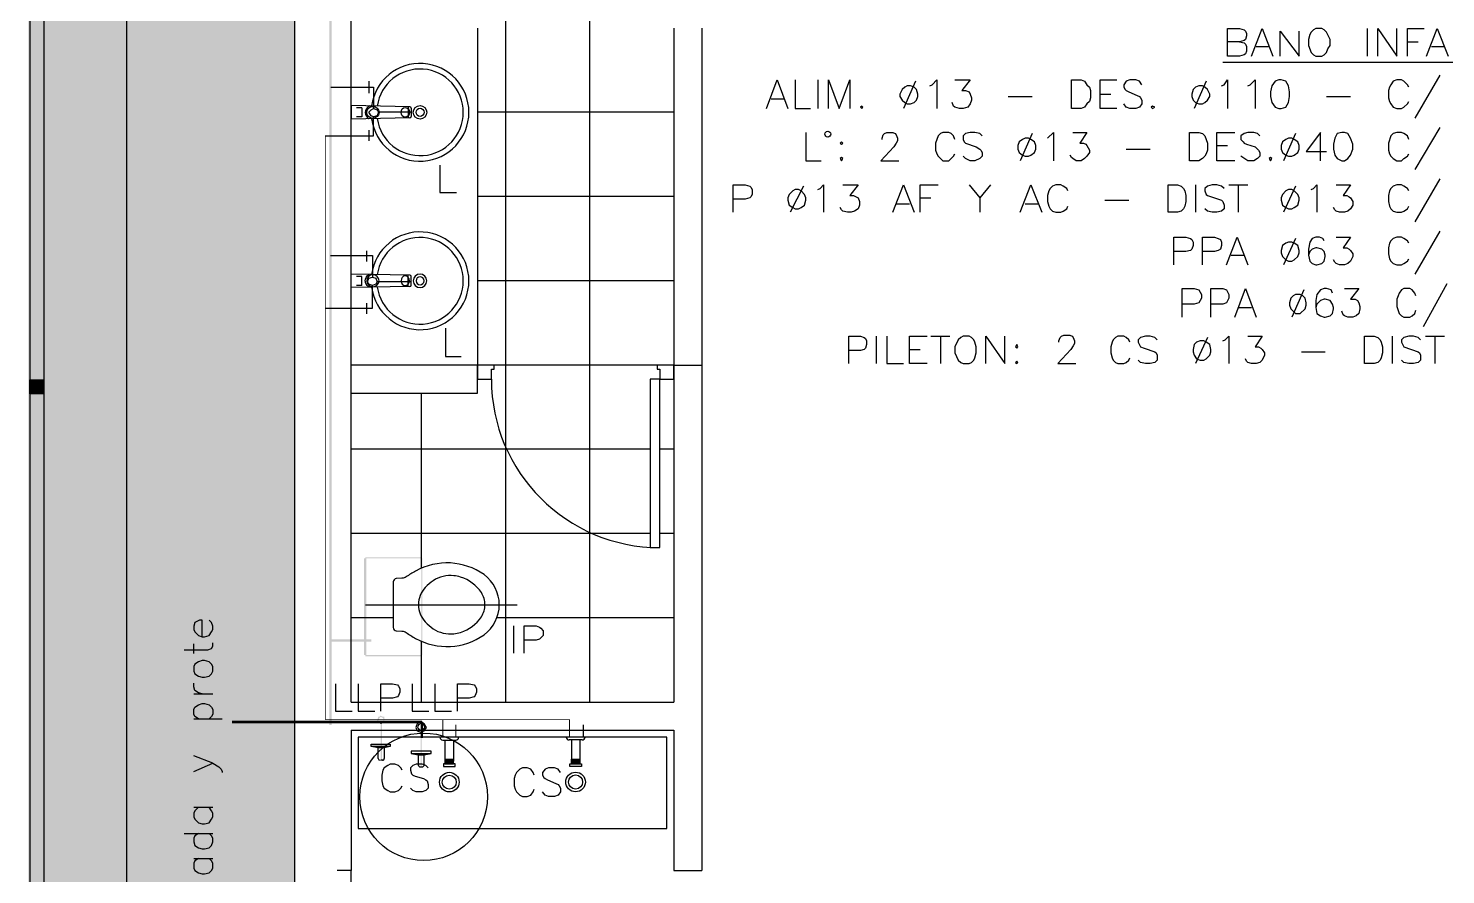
# Model space of a CAD drawing. Header units: metres. Extents: x -22 to 82, y -7 to 32.
# Drawn here: x -19.19 to -14.15, y 16.19 to 19.2 of the extents above; entities that cross this region are included whole.
import ezdxf

# ---------------------------------------------------------------- set-up
doc = ezdxf.new("R2010")
doc.units = ezdxf.units.M
doc.header["$LTSCALE"] = 2
doc.header["$MEASUREMENT"] = 0
for name, color, linetype in [('PDF2_-FADE-AC-MONT', 240, 'CONTINUOUS'), ('PDF2_-FADE-IS-AC', 240, 'CONTINUOUS'), ('PDF2_-FADE-IS-AF', 160, 'CONTINUOUS'), ('PDF2_-FADE-IS-AFMONT', 160, 'CONTINUOUS'), ('PDF2_-FADE-IS-TXT', 7, 'CONTINUOUS'), ('PDF2_A_CAL', 240, 'CONTINUOUS'), ('ZHATCH_VEREDA', 254, 'CONTINUOUS'), ('ZSILUETAEDIFICIO', 253, 'CONTINUOUS')]:
    doc.layers.add(name, color=color, linetype=linetype)

msp = doc.modelspace()

# ---------------------------------------------------------------- hatches: boundary and pattern name
at = {"layer": 'PDF2_-FADE-IS-AC'}
h = msp.add_hatch(color=256, dxfattribs=at)
h.paths.add_polyline_path([(-17.9433, 16.7264), (-17.9391, 16.7222), (-17.9306, 16.7264), (-17.9263, 16.7264), (-17.9263, 16.7349), (-17.9306, 16.7349), (-17.9306, 16.7307), (-17.9391, 16.7264), (-17.9476, 16.7349), (-17.9433, 16.7434), (-17.9391, 16.7476), (-17.9306, 16.7434), (-17.9263, 16.7349), (-17.9263, 16.7476), (-17.9306, 16.7476), (-17.9391, 16.7519), (-17.9433, 16.7476), (-17.9476, 16.7476), (-17.9518, 16.7349), (-17.9476, 16.7264)])
h.paths.add_polyline_path([(-17.9391, 16.5948), (-17.9348, 16.5948), (-17.9348, 16.7222), (-17.9391, 16.7222)])
at = {"layer": 'PDF2_-FADE-IS-AF'}
h = msp.add_hatch(color=256, dxfattribs=at)
h.paths.add_polyline_path([(-17.994, 17.3116), (-17.9982, 17.3116), (-17.9982, 16.9678), (-17.994, 16.9678), (-17.994, 16.9635), (-17.7945, 16.9635), (-17.7945, 16.9678), (-17.9897, 16.9678), (-17.9897, 17.3116), (-17.7945, 17.3116), (-17.7945, 17.3158), (-17.994, 17.3158)])
h.paths.add_polyline_path([(-17.7945, 17.3116), (-17.7945, 16.9678), (-17.7902, 16.9678), (-17.7902, 17.3116)])
for points in [[(-17.9721, 17.0151), (-17.9721, 17.0236), (-18.1184, 17.0236), (-18.1184, 17.0151)], [(-17.6736, 16.6752), (-17.6694, 16.6752), (-17.6694, 16.7197), (-17.6736, 16.7197)], [(-17.2195, 16.6752), (-17.2152, 16.6752), (-17.2152, 16.7197), (-17.2195, 16.7197)], [(-17.7969, 16.57), (-17.7926, 16.57), (-17.7926, 16.6931), (-17.7969, 16.6931)]]:
    msp.add_hatch(color=256, dxfattribs=at).paths.add_polyline_path(points)
at = {"layer": 'PDF2_-FADE-IS-AFMONT'}
for points in [[(-18.5106, 3.0747), (-18.5022, 3.0747), (-18.4555, 20.5), (-18.464, 20.5)], [(-18.1135, 16.7189), (-18.1135, 19.9258), (-18.122, 19.9258), (-18.122, 16.7189)]]:
    msp.add_hatch(color=256, dxfattribs=at).paths.add_polyline_path(points)
h = msp.add_hatch(color=256, dxfattribs=at)
h.paths.add_polyline_path([(-17.7841, 16.7228), (-17.7884, 16.7228), (-17.7969, 16.7271), (-17.8011, 16.7228), (-17.8054, 16.7228), (-17.8096, 16.7101), (-17.8054, 16.7016), (-17.8011, 16.7016), (-17.7969, 16.6974), (-17.7884, 16.7016), (-17.7841, 16.7016), (-17.7799, 16.7101)])
h.paths.add_polyline_path([(-17.7841, 16.7101), (-17.7884, 16.7059), (-17.7969, 16.7016), (-17.8054, 16.7101), (-17.8011, 16.7186), (-17.7969, 16.7228), (-17.7884, 16.7186)], flags=0)
at = {"layer": 'ZHATCH_VEREDA'}
h = msp.add_hatch(color=256, dxfattribs=at)
h.dxf.hatch_style = 1
h.paths.add_polyline_path([(-19.1943, 20.5), (-18.2446, 20.5), (-18.2446, -1.5), (-19.1943, -1.5)])
at = {"layer": 'ZSILUETAEDIFICIO'}
h = msp.add_hatch(color=256, dxfattribs=at)
h.dxf.hatch_style = 1
h.paths.add_polyline_path([(-19.1388, 17.9472), (-19.1888, 17.9472), (-19.1888, 17.8972), (-19.1388, 17.8972)])

# ---------------------------------------------------------------- linework, layer by layer
at = {"layer": 'PDF2_-FADE-AC-MONT', "elevation": 0}
msp.add_lwpolyline([(-17.9051, 16.65), (-17.9051, 16.6415), (-17.973, 16.6415), (-17.973, 16.65)], close=True, dxfattribs=at)
for points in [[(-17.9051, 16.6415), (-17.9263, 16.6373), (-17.9476, 16.6373), (-17.973, 16.6415)], [(-17.9476, 16.5991), (-17.9476, 16.6373)], [(-17.9263, 16.6373), (-17.9263, 16.5991)], [(-17.9306, 16.5927), (-17.9391, 16.5927)]]:
    msp.add_lwpolyline(points, dxfattribs=at)
at = {"layer": 'PDF2_-FADE-AC-MONT'}
for centre, start, end in [((-17.9412, 16.599, 0), 179.8574, 269.8519), ((-17.9327, 16.599, 0), 269.8514, 359.8522)]:
    msp.add_arc(centre, 0.00637, start, end, dxfattribs=at)
at = {"layer": 'PDF2_-FADE-IS-AC', "const_width": 0.003, "elevation": 0}
for points in [[(-18.1365, 16.7376), (-18.1365, 17.5366), (-18.1365, 18.8158)], [(-18.1365, 16.7376), (-17.2663, 16.7376), (-17.2663, 16.6752)], [(-17.7179, 16.6752), (-17.7179, 16.7376)]]:
    msp.add_lwpolyline(points, dxfattribs=at)
at = {"layer": 'PDF2_-FADE-IS-AC', "elevation": 0}
msp.add_lwpolyline([(-17.9391, 16.7264), (-17.9391, 16.7222)], dxfattribs=at)
at = {"layer": 'PDF2_-FADE-IS-AF', "elevation": 0}
for points in [[(-18.1171, 18.9898), (-17.9644, 18.9898), (-17.9644, 18.9134)], [(-17.9814, 19.0111), (-17.9814, 18.9686)], [(-17.8286, 18.9007), (-17.9474, 18.9007)], [(-18.1174, 18.39), (-17.9688, 18.39), (-17.9688, 18.3136)], [(-17.99, 18.407), (-17.99, 18.3688)], [(-17.8329, 18.2966), (-17.9518, 18.2966)]]:
    msp.add_lwpolyline(points, dxfattribs=at)
for points in [[(-17.9814, 18.9007), (-17.9729, 18.9092), (-17.9644, 18.9134), (-17.9517, 18.9092), (-17.9474, 18.9007), (-17.9517, 18.888), (-17.9644, 18.8837), (-17.9729, 18.888)], [(-17.9857, 18.2966), (-17.9815, 18.3094), (-17.9688, 18.3136), (-17.956, 18.3094), (-17.9518, 18.2966), (-17.956, 18.2881), (-17.9688, 18.2839), (-17.9815, 18.2881)]]:
    msp.add_lwpolyline(points, close=True, dxfattribs=at)
at = {"layer": 'PDF2_-FADE-IS-AFMONT', "const_width": 0.01, "elevation": 0.1}
msp.add_lwpolyline([(-17.7915, 16.7289), (-18.4682, 16.7289)], dxfattribs=at)
at = {"layer": 'PDF2_-FADE-IS-AFMONT', "elevation": 0}
for points in [[(-17.7969, 16.7313), (-17.8096, 16.7228), (-17.8139, 16.7101), (-17.8096, 16.6974), (-17.7969, 16.6931), (-17.7841, 16.6974), (-17.7756, 16.7101), (-17.7841, 16.7228)], [(-17.8308, 16.6252), (-17.8308, 16.6167), (-17.7587, 16.6167), (-17.7587, 16.6252)]]:
    msp.add_lwpolyline(points, close=True, dxfattribs=at)
for points in [[(-17.7969, 16.7271), (-17.7969, 16.7228)], [(-17.7969, 16.7016), (-17.7969, 16.6974)], [(-17.8308, 16.6167), (-17.8054, 16.6125), (-17.7841, 16.6125), (-17.7587, 16.6167)], [(-17.8054, 16.6125), (-17.8054, 16.5743)], [(-17.7841, 16.5743), (-17.7841, 16.6125)], [(-17.8011, 16.57), (-17.7884, 16.57)]]:
    msp.add_lwpolyline(points, dxfattribs=at)
msp.add_lwpolyline([(-17.7926, 16.6717, 0.00849, 0.00849, 0), (-17.7926, 16.7301, 0, 0, 0)], format="xyseb", dxfattribs=at)
at = {"layer": 'PDF2_-FADE-IS-AFMONT'}
for centre, start, end in [((-17.799, 16.5764, 0), 180.1478, 270.1486), ((-17.7905, 16.5764, 0), 270.1478, 0.1486)]:
    msp.add_arc(centre, 0.00637, start, end, dxfattribs=at)
at = {"layer": 'PDF2_-FADE-IS-TXT'}
for points in [[(-14.8795, 19.1512), (-14.8625, 19.147), (-14.8583, 19.1428), (-14.8541, 19.1343), (-14.8541, 19.1173), (-14.8583, 19.1088), (-14.8625, 19.1046), (-14.8795, 19.1003), (-14.922, 19.1003), (-14.922, 19.1979), (-14.8795, 19.1979), (-14.8625, 19.1937), (-14.8583, 19.1895), (-14.8541, 19.181), (-14.8541, 19.1725), (-14.8583, 19.1597), (-14.8625, 19.1555), (-14.8795, 19.1512), (-14.922, 19.1512)], [(-14.8371, 19.1003), (-14.7989, 19.1979), (-14.7607, 19.1003)], [(-14.7352, 19.1003), (-14.7352, 19.1895), (-14.6673, 19.1003), (-14.6673, 19.1895)], [(-14.4253, 19.1979), (-14.4253, 19.1003)], [(-14.3871, 19.1003), (-14.3871, 19.1979), (-14.3192, 19.1003), (-14.3192, 19.1979)], [(-14.281, 19.1003), (-14.281, 19.1979), (-14.2216, 19.1979)], [(-14.2131, 19.1003), (-14.1749, 19.1979), (-14.1367, 19.1003)], [(-14.281, 19.1512), (-14.2428, 19.1512)], [(-14.8201, 19.1343), (-14.7734, 19.1343)], [(-14.1961, 19.1343), (-14.1494, 19.1343)], [(-14.939, 19.0791), (-13.7631, 19.0791)], [(-16.5648, 18.9135), (-16.5266, 19.0154), (-16.4884, 18.9135)], [(-16.4629, 19.0154), (-16.4629, 18.9135), (-16.4077, 18.9135)], [(-16.3823, 19.0154), (-16.3823, 18.9135)], [(-16.3441, 18.9135), (-16.3441, 19.0154), (-16.3058, 18.9135), (-16.2676, 19.0154), (-16.2676, 18.9135)], [(-16.0342, 19.0112), (-16.0766, 18.9135)], [(-15.9832, 18.9942), (-15.9747, 18.9984), (-15.9578, 19.0154), (-15.9578, 18.9135)], [(-15.8941, 19.0154), (-15.8389, 19.0154), (-15.8686, 18.9772), (-15.8559, 18.9772), (-15.8431, 18.973), (-15.8389, 18.9645), (-15.8347, 18.9517), (-15.8347, 18.9432), (-15.8389, 18.9305), (-15.8474, 18.9178), (-15.8644, 18.9135), (-15.8771, 18.9135), (-15.8941, 18.9178), (-15.8983, 18.922), (-15.9026, 18.9348)], [(-15.3168, 18.9135), (-15.3762, 18.9135), (-15.3762, 19.0154), (-15.3168, 19.0154)], [(-15.2276, 18.9984), (-15.2361, 19.0112), (-15.2488, 19.0154), (-15.2701, 19.0154), (-15.2828, 19.0112), (-15.2913, 18.9984), (-15.2913, 18.9899), (-15.287, 18.9814), (-15.2828, 18.9772), (-15.2743, 18.973), (-15.2446, 18.9602), (-15.2361, 18.956), (-15.2319, 18.9517), (-15.2276, 18.9432), (-15.2276, 18.9305), (-15.2361, 18.9178), (-15.2488, 18.9135), (-15.2701, 18.9135), (-15.2828, 18.9178), (-15.2913, 18.9305)], [(-14.9984, 19.0112), (-15.0408, 18.9135)], [(-14.9432, 18.9942), (-14.9347, 18.9984), (-14.922, 19.0154), (-14.922, 18.9135)], [(-14.8498, 18.9942), (-14.8413, 18.9984), (-14.8243, 19.0154), (-14.8243, 18.9135)], [(-14.2767, 18.9899), (-14.281, 18.9984), (-14.2937, 19.0112), (-14.3022, 19.0154), (-14.3192, 19.0154), (-14.3319, 19.0112), (-14.3404, 18.9984), (-14.3447, 18.9899), (-14.3489, 18.9772), (-14.3489, 18.9517), (-14.3447, 18.939), (-14.3404, 18.9305), (-14.3319, 18.9178), (-14.3192, 18.9135), (-14.3022, 18.9135), (-14.2937, 18.9178), (-14.281, 18.9305), (-14.2767, 18.939)], [(-14.1664, 19.0324), (-14.2555, 18.8796)], [(-16.5478, 18.9475), (-16.5011, 18.9475)], [(-15.7031, 18.956), (-15.6182, 18.956)], [(-15.3762, 18.9645), (-15.338, 18.9645)], [(-14.5696, 18.956), (-14.4847, 18.956)], [(-14.1664, 18.8456), (-14.2555, 18.697)], [(-16.4247, 18.8286), (-16.4247, 18.7267), (-16.3695, 18.7267)], [(-16.153, 18.8032), (-16.153, 18.8074), (-16.1488, 18.8201), (-16.1445, 18.8244), (-16.136, 18.8286), (-16.1148, 18.8286), (-16.1063, 18.8244), (-16.1021, 18.8201), (-16.0978, 18.8074), (-16.0978, 18.7989), (-16.1021, 18.7904), (-16.1106, 18.7777), (-16.1573, 18.7267), (-16.0936, 18.7267)], [(-15.8941, 18.8032), (-15.8983, 18.8159), (-15.9068, 18.8244), (-15.9153, 18.8286), (-15.9365, 18.8286), (-15.945, 18.8244), (-15.9535, 18.8159), (-15.962, 18.7904), (-15.962, 18.765), (-15.9578, 18.7522), (-15.9535, 18.7437), (-15.9365, 18.7267), (-15.9153, 18.7267), (-15.8983, 18.7437), (-15.8941, 18.7522)], [(-15.7964, 18.8159), (-15.8049, 18.8244), (-15.8219, 18.8286), (-15.8389, 18.8286), (-15.8559, 18.8244), (-15.8644, 18.8159), (-15.8644, 18.8032), (-15.8601, 18.7947), (-15.8559, 18.7904), (-15.8177, 18.7777), (-15.8049, 18.7692), (-15.8007, 18.765), (-15.7964, 18.7565), (-15.7964, 18.7437), (-15.8049, 18.7352), (-15.8219, 18.7267), (-15.8389, 18.7267), (-15.8559, 18.7352), (-15.8644, 18.7437)], [(-15.6182, 18.8244), (-15.6606, 18.7267)], [(-15.563, 18.8074), (-15.5417, 18.8286), (-15.5417, 18.7267)], [(-15.4738, 18.8286), (-15.4229, 18.8286), (-15.4484, 18.7904), (-15.4356, 18.7904), (-15.4271, 18.7862), (-15.4229, 18.7819), (-15.4144, 18.765), (-15.4144, 18.7565), (-15.4229, 18.7437), (-15.4314, 18.7352), (-15.4441, 18.7267), (-15.4611, 18.7267), (-15.4738, 18.7352), (-15.4781, 18.7395), (-15.4823, 18.748)], [(-14.8965, 18.7267), (-14.9602, 18.7267), (-14.9602, 18.8286), (-14.8965, 18.8286)], [(-14.8074, 18.8159), (-14.8159, 18.8244), (-14.8286, 18.8286), (-14.8498, 18.8286), (-14.8625, 18.8244), (-14.8753, 18.8159), (-14.8753, 18.8032), (-14.8668, 18.7947), (-14.8625, 18.7904), (-14.8541, 18.7862), (-14.8243, 18.7777), (-14.8159, 18.7692), (-14.8116, 18.765), (-14.8074, 18.7565), (-14.8074, 18.7437), (-14.8159, 18.7352), (-14.8286, 18.7267), (-14.8498, 18.7267), (-14.8753, 18.7437)], [(-14.68, 18.8244), (-14.7225, 18.7267)], [(-14.5909, 18.7267), (-14.5909, 18.8286), (-14.6418, 18.7607), (-14.5696, 18.7607)], [(-14.2767, 18.8032), (-14.281, 18.8159), (-14.2937, 18.8244), (-14.3022, 18.8286), (-14.3192, 18.8286), (-14.3319, 18.8244), (-14.3404, 18.8159), (-14.3489, 18.7904), (-14.3489, 18.765), (-14.3447, 18.7522), (-14.3404, 18.7437), (-14.3319, 18.7352), (-14.3192, 18.7267), (-14.3022, 18.7267), (-14.2937, 18.7352), (-14.281, 18.7437), (-14.2767, 18.7522)], [(-15.2828, 18.7692), (-15.1979, 18.7692)], [(-14.9602, 18.7819), (-14.922, 18.7819)], [(-17.7284, 18.712), (-17.7284, 18.6144), (-17.669, 18.6144)], [(-16.6837, 18.5442), (-16.6837, 18.6418), (-16.6412, 18.6418), (-16.6242, 18.6376), (-16.62, 18.6334), (-16.6157, 18.6249), (-16.6157, 18.6079), (-16.62, 18.5994), (-16.6242, 18.5952), (-16.6412, 18.5909), (-16.6837, 18.5909)], [(-16.4332, 18.6376), (-16.4799, 18.5442)], [(-16.3823, 18.6249), (-16.3738, 18.6291), (-16.361, 18.6418), (-16.361, 18.5442)], [(-16.2931, 18.6418), (-16.2379, 18.6418), (-16.2676, 18.6036), (-16.2549, 18.6036), (-16.2379, 18.5952), (-16.2337, 18.5824), (-16.2337, 18.5697), (-16.2379, 18.5569), (-16.2507, 18.5485), (-16.2634, 18.5442), (-16.2761, 18.5442), (-16.2931, 18.5485), (-16.2974, 18.5527), (-16.3016, 18.5612)], [(-16.1148, 18.5442), (-16.0766, 18.6418), (-16.0384, 18.5442)], [(-16.0172, 18.5442), (-16.0172, 18.6418), (-15.9535, 18.6418)], [(-15.8431, 18.6418), (-15.8049, 18.5952), (-15.8049, 18.5442)], [(-15.7667, 18.6418), (-15.8049, 18.5952)], [(-15.6606, 18.5442), (-15.6224, 18.6418), (-15.5842, 18.5442)], [(-15.4908, 18.6206), (-15.4951, 18.6291), (-15.5078, 18.6376), (-15.5163, 18.6418), (-15.5333, 18.6418), (-15.546, 18.6376), (-15.5545, 18.6291), (-15.5587, 18.6206), (-15.563, 18.6036), (-15.563, 18.5824), (-15.5587, 18.5654), (-15.5545, 18.5569), (-15.546, 18.5485), (-15.5333, 18.5442), (-15.5163, 18.5442), (-15.5078, 18.5485), (-15.4951, 18.5569), (-15.4908, 18.5654)], [(-15.0366, 18.6418), (-15.0366, 18.5442)], [(-14.9347, 18.6291), (-14.9432, 18.6376), (-14.9602, 18.6418), (-14.9772, 18.6418), (-14.9941, 18.6376), (-15.0026, 18.6291), (-15.0026, 18.6206), (-14.9984, 18.6079), (-14.9941, 18.6036), (-14.9432, 18.5867), (-14.939, 18.5824), (-14.9347, 18.5697), (-14.9347, 18.5569), (-14.9432, 18.5485), (-14.9602, 18.5442), (-14.9772, 18.5442), (-14.9941, 18.5485), (-15.0026, 18.5569)], [(-14.9177, 18.6418), (-14.8498, 18.6418)], [(-14.8838, 18.6418), (-14.8838, 18.5442)], [(-14.68, 18.6376), (-14.7225, 18.5442)], [(-14.6248, 18.6249), (-14.6163, 18.6291), (-14.6036, 18.6418), (-14.6036, 18.5442)], [(-14.5357, 18.6418), (-14.4847, 18.6418), (-14.5102, 18.6036), (-14.4975, 18.6036), (-14.489, 18.5994), (-14.4847, 18.5952), (-14.4763, 18.5824), (-14.4763, 18.5697), (-14.4847, 18.5569), (-14.4932, 18.5485), (-14.506, 18.5442), (-14.5229, 18.5442), (-14.5357, 18.5485), (-14.5399, 18.5527), (-14.5442, 18.5612)], [(-14.2767, 18.6206), (-14.281, 18.6291), (-14.2937, 18.6376), (-14.3022, 18.6418), (-14.3192, 18.6418), (-14.3319, 18.6376), (-14.3404, 18.6291), (-14.3447, 18.6206), (-14.3489, 18.6036), (-14.3489, 18.5824), (-14.3447, 18.5654), (-14.3404, 18.5569), (-14.3319, 18.5485), (-14.3192, 18.5442), (-14.3022, 18.5442), (-14.2937, 18.5485), (-14.281, 18.5569), (-14.2767, 18.5654)], [(-14.1664, 18.6631), (-14.2555, 18.5103)], [(-16.0172, 18.5952), (-15.979, 18.5952)], [(-15.3592, 18.5867), (-15.2743, 18.5867)], [(-16.1021, 18.5739), (-16.0554, 18.5739)], [(-15.6436, 18.5739), (-15.5969, 18.5739)], [(-15.113, 18.3574), (-15.113, 18.4551), (-15.0706, 18.4551), (-15.0536, 18.4508), (-15.0493, 18.4466), (-15.0451, 18.4381), (-15.0451, 18.4254), (-15.0493, 18.4126), (-15.0536, 18.4084), (-15.0706, 18.4041), (-15.113, 18.4041)], [(-15.0111, 18.3574), (-15.0111, 18.4551), (-14.9687, 18.4551), (-14.9559, 18.4508), (-14.9474, 18.4466), (-14.9432, 18.4381), (-14.9432, 18.4254), (-14.9474, 18.4126), (-14.9559, 18.4084), (-14.9687, 18.4041), (-15.0111, 18.4041)], [(-14.9262, 18.3574), (-14.888, 18.4551), (-14.8498, 18.3574)], [(-14.68, 18.4508), (-14.7225, 18.3574)], [(-14.5781, 18.4423), (-14.5824, 18.4508), (-14.5951, 18.4551), (-14.6078, 18.4551), (-14.6206, 18.4508), (-14.6291, 18.4381), (-14.6333, 18.4126), (-14.6333, 18.3914), (-14.6291, 18.3702), (-14.6206, 18.3617), (-14.6078, 18.3574), (-14.6036, 18.3574), (-14.5866, 18.3617), (-14.5781, 18.3702), (-14.5739, 18.3871), (-14.5739, 18.3914), (-14.5781, 18.4041), (-14.5866, 18.4126), (-14.6036, 18.4169), (-14.6078, 18.4169), (-14.6206, 18.4126), (-14.6291, 18.4041), (-14.6333, 18.3914)], [(-14.5357, 18.4551), (-14.4847, 18.4551), (-14.5102, 18.4169), (-14.4975, 18.4169), (-14.489, 18.4126), (-14.4847, 18.4084), (-14.4763, 18.3956), (-14.4763, 18.3871), (-14.4847, 18.3702), (-14.4932, 18.3617), (-14.506, 18.3574), (-14.5229, 18.3574), (-14.5357, 18.3617), (-14.5399, 18.3659), (-14.5442, 18.3744)], [(-14.2767, 18.4338), (-14.281, 18.4423), (-14.2937, 18.4508), (-14.3022, 18.4551), (-14.3192, 18.4551), (-14.3319, 18.4508), (-14.3404, 18.4423), (-14.3447, 18.4338), (-14.3489, 18.4169), (-14.3489, 18.3956), (-14.3447, 18.3787), (-14.3404, 18.3702), (-14.3319, 18.3617), (-14.3192, 18.3574), (-14.3022, 18.3574), (-14.2937, 18.3617), (-14.281, 18.3702), (-14.2767, 18.3787)], [(-14.1664, 18.4763), (-14.2555, 18.3235)], [(-14.9092, 18.3914), (-14.8625, 18.3914)], [(-14.1409, 18.2895), (-14.2258, 18.1367)], [(-15.0833, 18.1707), (-15.0833, 18.2725), (-15.0408, 18.2725), (-15.0239, 18.2683), (-15.0154, 18.2513), (-15.0154, 18.2386), (-15.0239, 18.2216), (-15.0408, 18.2173), (-15.0833, 18.2173)], [(-14.9814, 18.1707), (-14.9814, 18.2725), (-14.939, 18.2725), (-14.9262, 18.2683), (-14.9177, 18.2513), (-14.9177, 18.2386), (-14.9262, 18.2216), (-14.939, 18.2173), (-14.9814, 18.2173)], [(-14.8965, 18.1707), (-14.8583, 18.2725), (-14.8201, 18.1707)], [(-14.6503, 18.2683), (-14.6927, 18.1707)], [(-14.5484, 18.2556), (-14.5527, 18.2683), (-14.5696, 18.2725), (-14.5781, 18.2725), (-14.5909, 18.2683), (-14.6036, 18.2513), (-14.6078, 18.2301), (-14.6078, 18.2046), (-14.6036, 18.1834), (-14.5909, 18.1749), (-14.5781, 18.1707), (-14.5739, 18.1707), (-14.5569, 18.1749), (-14.5484, 18.1834), (-14.5442, 18.2004), (-14.5442, 18.2046), (-14.5484, 18.2173), (-14.5569, 18.2301), (-14.5739, 18.2343), (-14.5781, 18.2343), (-14.5909, 18.2301), (-14.6036, 18.2173), (-14.6078, 18.2046)], [(-14.506, 18.2725), (-14.455, 18.2725), (-14.4847, 18.2343), (-14.4678, 18.2343), (-14.4593, 18.2301), (-14.455, 18.2216), (-14.4508, 18.2089), (-14.4508, 18.2004), (-14.455, 18.1834), (-14.4635, 18.1749), (-14.4763, 18.1707), (-14.4932, 18.1707), (-14.506, 18.1749), (-14.5102, 18.1791), (-14.5145, 18.1919)], [(-14.2513, 18.2471), (-14.2555, 18.2556), (-14.264, 18.2683), (-14.2725, 18.2725), (-14.2937, 18.2725), (-14.3022, 18.2683), (-14.3107, 18.2556), (-14.3149, 18.2471), (-14.3192, 18.2343), (-14.3192, 18.2089), (-14.3107, 18.1834), (-14.3022, 18.1749), (-14.2937, 18.1707), (-14.2725, 18.1707), (-14.264, 18.1749), (-14.2555, 18.1834), (-14.2513, 18.1961)], [(-14.8838, 18.2046), (-14.8371, 18.2046)], [(-17.7081, 18.132), (-17.7081, 18.0301), (-17.6529, 18.0301)], [(-16.2719, 18.0051), (-16.2719, 18.1027), (-16.2294, 18.1027), (-16.2167, 18.0985), (-16.2125, 18.0942), (-16.2082, 18.0858), (-16.2082, 18.073), (-16.2125, 18.0603), (-16.2167, 18.056), (-16.2294, 18.0518), (-16.2719, 18.0518)], [(-16.1743, 18.1027), (-16.1743, 18.0051)], [(-16.136, 18.1027), (-16.136, 18.0051), (-16.0766, 18.0051)], [(-15.9917, 18.0051), (-16.0554, 18.0051), (-16.0554, 18.1027), (-15.9917, 18.1027)], [(-15.979, 18.1027), (-15.9111, 18.1027)], [(-15.945, 18.1027), (-15.945, 18.0051)], [(-15.7837, 18.0051), (-15.7837, 18.1027), (-15.7158, 18.0051), (-15.7158, 18.1027)], [(-15.5226, 18.0815), (-15.5226, 18.0858), (-15.5184, 18.0985), (-15.5142, 18.1027), (-15.5057, 18.107), (-15.4844, 18.107), (-15.4759, 18.1027), (-15.4717, 18.0985), (-15.4675, 18.0858), (-15.4675, 18.0773), (-15.4717, 18.0688), (-15.4802, 18.056), (-15.5269, 18.0051), (-15.4632, 18.0051)], [(-15.2701, 18.0815), (-15.2743, 18.09), (-15.2828, 18.0985), (-15.2913, 18.1027), (-15.3125, 18.1027), (-15.321, 18.0985), (-15.3295, 18.09), (-15.3337, 18.0815), (-15.338, 18.0645), (-15.338, 18.0433), (-15.3337, 18.0263), (-15.3295, 18.0178), (-15.321, 18.0093), (-15.3125, 18.0051), (-15.2913, 18.0051), (-15.2828, 18.0093), (-15.2743, 18.0178), (-15.2701, 18.0263)], [(-15.1724, 18.09), (-15.1809, 18.0985), (-15.1979, 18.1027), (-15.2149, 18.1027), (-15.2319, 18.0985), (-15.2404, 18.09), (-15.2404, 18.0815), (-15.2319, 18.0645), (-15.2191, 18.0603), (-15.1809, 18.0475), (-15.1767, 18.0433), (-15.1724, 18.0348), (-15.1724, 18.0178), (-15.1809, 18.0093), (-15.1979, 18.0051), (-15.2149, 18.0051), (-15.2319, 18.0093), (-15.2404, 18.0178)], [(-14.9941, 18.0985), (-15.0366, 18.0051)], [(-14.939, 18.0858), (-14.9305, 18.09), (-14.9177, 18.1027), (-14.9177, 18.0051)], [(-14.8498, 18.1027), (-14.7989, 18.1027), (-14.8243, 18.0645), (-14.8116, 18.0645), (-14.8031, 18.0603), (-14.7989, 18.056), (-14.7904, 18.0433), (-14.7904, 18.0348), (-14.7989, 18.0178), (-14.8074, 18.0093), (-14.8201, 18.0051), (-14.8371, 18.0051), (-14.8498, 18.0093), (-14.8541, 18.0136), (-14.8583, 18.0221)], [(-14.3362, 18.1027), (-14.3362, 18.0051)], [(-14.2343, 18.09), (-14.2428, 18.0985), (-14.2598, 18.1027), (-14.2767, 18.1027), (-14.2937, 18.0985), (-14.3022, 18.09), (-14.3022, 18.0815), (-14.2937, 18.0645), (-14.2428, 18.0475), (-14.2385, 18.0433), (-14.2343, 18.0348), (-14.2343, 18.0178), (-14.2428, 18.0093), (-14.2598, 18.0051), (-14.2767, 18.0051), (-14.2937, 18.0093), (-14.3022, 18.0178)], [(-14.2173, 18.1027), (-14.1494, 18.1027)], [(-14.1833, 18.1027), (-14.1833, 18.0051)], [(-16.0554, 18.056), (-16.0172, 18.056)], [(-14.6588, 18.0475), (-14.5739, 18.0475)], [(-18.5755, 17.0327), (-18.5755, 17.0922), (-18.584, 17.0922), (-18.601, 17.0837), (-18.6052, 17.0709), (-18.6052, 17.0582), (-18.601, 17.0497), (-18.5883, 17.037), (-18.5755, 17.0327), (-18.567, 17.0327), (-18.5501, 17.037), (-18.5416, 17.0497), (-18.5373, 17.0582), (-18.5373, 17.0709), (-18.5416, 17.0837), (-18.5501, 17.0922)], [(-17.4664, 17.0713), (-17.4664, 16.9737)], [(-17.4282, 16.9737), (-17.4282, 17.0713), (-17.3857, 17.0713), (-17.373, 17.0671), (-17.3688, 17.0628), (-17.3603, 17.0543), (-17.3603, 17.0374), (-17.373, 17.0246), (-17.3857, 17.0204), (-17.4282, 17.0204)], [(-18.6392, 16.986), (-18.5543, 16.986), (-18.5416, 16.9903), (-18.5373, 16.9988), (-18.5373, 17.0115)], [(-18.6052, 16.9733), (-18.6052, 17.0073)], [(-18.5755, 16.829), (-18.5883, 16.8332), (-18.601, 16.8417), (-18.6052, 16.8544), (-18.6052, 16.8672)], [(-18.6052, 16.829), (-18.5373, 16.829)], [(-18.5883, 16.7398), (-18.601, 16.7483), (-18.6052, 16.7568), (-18.6052, 16.7738), (-18.601, 16.7823), (-18.5883, 16.7908), (-18.5755, 16.795), (-18.567, 16.795), (-18.5501, 16.7908), (-18.5416, 16.7823), (-18.5373, 16.7738), (-18.5373, 16.7568), (-18.5416, 16.7483), (-18.5501, 16.7398)], [(-18.6052, 16.7398), (-18.5034, 16.7398)], [(-18.6052, 16.5531), (-18.5373, 16.5828), (-18.6052, 16.6082)], [(-18.5373, 16.5828), (-18.5161, 16.57), (-18.5076, 16.5615), (-18.5034, 16.5531), (-18.5034, 16.5488)], [(-18.6052, 16.4257), (-18.5373, 16.4257)], [(-18.5883, 16.4257), (-18.601, 16.413), (-18.6052, 16.4045), (-18.6052, 16.3917), (-18.601, 16.3833), (-18.5883, 16.3705), (-18.5755, 16.3663), (-18.567, 16.3663), (-18.5501, 16.3705), (-18.5416, 16.3833), (-18.5373, 16.3917), (-18.5373, 16.4045), (-18.5416, 16.413), (-18.5501, 16.4257)], [(-18.6392, 16.3323), (-18.5373, 16.3323)], [(-18.5883, 16.3323), (-18.601, 16.3238), (-18.6052, 16.3153), (-18.6052, 16.3026), (-18.601, 16.2899), (-18.5883, 16.2814), (-18.5755, 16.2771), (-18.567, 16.2771), (-18.5501, 16.2814), (-18.5416, 16.2899), (-18.5373, 16.3026), (-18.5373, 16.3153), (-18.5416, 16.3238), (-18.5501, 16.3323)], [(-18.6052, 16.2432), (-18.5373, 16.2432)], [(-18.5883, 16.2432), (-18.601, 16.2347), (-18.6052, 16.2262), (-18.6052, 16.2092), (-18.601, 16.2007), (-18.5883, 16.1922), (-18.5755, 16.188), (-18.567, 16.188), (-18.5501, 16.1922), (-18.5416, 16.2007), (-18.5373, 16.2092), (-18.5373, 16.2262), (-18.5416, 16.2347), (-18.5501, 16.2432)]]:
    msp.add_lwpolyline(points, dxfattribs=at)
for points in [[(-14.6078, 19.1979), (-14.6163, 19.1937), (-14.6248, 19.1852), (-14.6291, 19.1767), (-14.6333, 19.1597), (-14.6333, 19.1385), (-14.6248, 19.113), (-14.6163, 19.1046), (-14.6078, 19.1003), (-14.5866, 19.1003), (-14.5781, 19.1046), (-14.5696, 19.113), (-14.5654, 19.1258), (-14.5569, 19.1385), (-14.5569, 19.1597), (-14.5696, 19.1852), (-14.5781, 19.1937), (-14.5866, 19.1979)], [(-16.0639, 18.9942), (-16.0724, 18.9899), (-16.0809, 18.9814), (-16.0894, 18.9645), (-16.0894, 18.956), (-16.0809, 18.9432), (-16.0724, 18.9348), (-16.0639, 18.9305), (-16.0511, 18.9305), (-16.0384, 18.9348), (-16.0299, 18.9432), (-16.0257, 18.956), (-16.0257, 18.9645), (-16.0299, 18.9814), (-16.0384, 18.9899), (-16.0511, 18.9942)], [(-15.4781, 18.9135), (-15.4781, 19.0154), (-15.4441, 19.0154), (-15.4314, 19.0112), (-15.4229, 18.9984), (-15.4144, 18.9899), (-15.4102, 18.9772), (-15.4102, 18.9517), (-15.4144, 18.939), (-15.4229, 18.9305), (-15.4314, 18.9178), (-15.4441, 18.9135)], [(-15.0239, 18.9942), (-15.0366, 18.9899), (-15.0451, 18.9814), (-15.0493, 18.9645), (-15.0493, 18.956), (-15.0451, 18.9432), (-15.0366, 18.9348), (-15.0239, 18.9305), (-15.0111, 18.9305), (-15.0026, 18.9348), (-14.9941, 18.9432), (-14.9857, 18.956), (-14.9857, 18.9645), (-14.9941, 18.9814), (-15.0026, 18.9899), (-15.0111, 18.9942)], [(-14.7394, 19.0154), (-14.7522, 19.0112), (-14.7649, 18.9942), (-14.7692, 18.973), (-14.7692, 18.956), (-14.7649, 18.9348), (-14.7522, 18.9178), (-14.7394, 18.9135), (-14.731, 18.9135), (-14.714, 18.9178), (-14.7055, 18.9348), (-14.7012, 18.956), (-14.7012, 18.973), (-14.7055, 18.9942), (-14.714, 19.0112), (-14.731, 19.0154)], [(-16.2252, 18.922), (-16.2294, 18.9178), (-16.2252, 18.9135), (-16.2209, 18.9178)], [(-15.1894, 18.922), (-15.1937, 18.9178), (-15.1894, 18.9135), (-15.1809, 18.9178)], [(-16.2974, 18.7947), (-16.3016, 18.7904), (-16.2974, 18.7862), (-16.2931, 18.7904)], [(-15.6436, 18.8074), (-15.6521, 18.8032), (-15.6649, 18.7947), (-15.6691, 18.7819), (-15.6691, 18.7692), (-15.6649, 18.7565), (-15.6521, 18.748), (-15.6436, 18.7437), (-15.6309, 18.7437), (-15.6224, 18.748), (-15.6097, 18.7565), (-15.6054, 18.7692), (-15.6054, 18.7819), (-15.6097, 18.7947), (-15.6224, 18.8032), (-15.6309, 18.8074)], [(-15.0578, 18.7267), (-15.0578, 18.8286), (-15.0239, 18.8286), (-15.0111, 18.8244), (-15.0026, 18.8159), (-14.9941, 18.7904), (-14.9941, 18.765), (-14.9984, 18.7522), (-15.0026, 18.7437), (-15.0111, 18.7352), (-15.0239, 18.7267)], [(-14.7055, 18.8074), (-14.714, 18.8032), (-14.7267, 18.7947), (-14.731, 18.7819), (-14.731, 18.7692), (-14.7267, 18.7565), (-14.714, 18.748), (-14.7055, 18.7437), (-14.6927, 18.7437), (-14.6843, 18.748), (-14.6715, 18.7565), (-14.6673, 18.7692), (-14.6673, 18.7819), (-14.6715, 18.7947), (-14.6843, 18.8032), (-14.6927, 18.8074)], [(-14.5145, 18.8286), (-14.5314, 18.8244), (-14.5399, 18.8074), (-14.5442, 18.7862), (-14.5442, 18.7692), (-14.5399, 18.748), (-14.5314, 18.7352), (-14.5145, 18.7267), (-14.506, 18.7267), (-14.4932, 18.7352), (-14.4847, 18.748), (-14.4763, 18.7692), (-14.4763, 18.7862), (-14.4847, 18.8074), (-14.4932, 18.8244), (-14.506, 18.8286)], [(-16.2974, 18.7395), (-16.3016, 18.7352), (-16.2974, 18.7267), (-16.2931, 18.7352)], [(-14.7692, 18.7395), (-14.7734, 18.7352), (-14.7692, 18.7267), (-14.7649, 18.7352)], [(-15.1342, 18.5442), (-15.1342, 18.6418), (-15.1003, 18.6418), (-15.0875, 18.6376), (-15.079, 18.6291), (-15.0748, 18.6206), (-15.0706, 18.6036), (-15.0706, 18.5824), (-15.0748, 18.5654), (-15.079, 18.5569), (-15.0875, 18.5485), (-15.1003, 18.5442)], [(-16.4629, 18.6249), (-16.4714, 18.6206), (-16.4841, 18.6079), (-16.4884, 18.5952), (-16.4884, 18.5867), (-16.4841, 18.5697), (-16.4714, 18.5612), (-16.4629, 18.5569), (-16.4502, 18.5569), (-16.4417, 18.5612), (-16.429, 18.5697), (-16.4247, 18.5867), (-16.4247, 18.5952), (-16.429, 18.6079), (-16.4417, 18.6206), (-16.4502, 18.6249)], [(-14.7055, 18.6249), (-14.714, 18.6206), (-14.7267, 18.6079), (-14.731, 18.5952), (-14.731, 18.5867), (-14.7267, 18.5697), (-14.714, 18.5612), (-14.7055, 18.5569), (-14.6927, 18.5569), (-14.6843, 18.5612), (-14.6715, 18.5697), (-14.6673, 18.5867), (-14.6673, 18.5952), (-14.6715, 18.6079), (-14.6843, 18.6206), (-14.6927, 18.6249)], [(-14.7055, 18.4381), (-14.714, 18.4338), (-14.7267, 18.4254), (-14.731, 18.4084), (-14.731, 18.3999), (-14.7267, 18.3871), (-14.714, 18.3744), (-14.7055, 18.3702), (-14.6927, 18.3702), (-14.6843, 18.3744), (-14.6715, 18.3871), (-14.6673, 18.3999), (-14.6673, 18.4084), (-14.6715, 18.4254), (-14.6843, 18.4338), (-14.6927, 18.4381)], [(-14.68, 18.2513), (-14.6885, 18.2471), (-14.697, 18.2386), (-14.7012, 18.2216), (-14.7012, 18.2131), (-14.697, 18.2004), (-14.6885, 18.1919), (-14.68, 18.1834), (-14.663, 18.1834), (-14.6461, 18.2004), (-14.6418, 18.2131), (-14.6418, 18.2216), (-14.6461, 18.2386), (-14.6545, 18.2471), (-14.663, 18.2513)], [(-15.8644, 18.1027), (-15.8729, 18.0985), (-15.8813, 18.09), (-15.8941, 18.0645), (-15.8941, 18.0433), (-15.8813, 18.0178), (-15.8729, 18.0093), (-15.8644, 18.0051), (-15.8431, 18.0051), (-15.8347, 18.0093), (-15.8262, 18.0178), (-15.8219, 18.0263), (-15.8177, 18.0433), (-15.8177, 18.0645), (-15.8219, 18.0815), (-15.8262, 18.09), (-15.8347, 18.0985), (-15.8431, 18.1027)], [(-15.0196, 18.0858), (-15.0323, 18.0815), (-15.0408, 18.073), (-15.0451, 18.056), (-15.0451, 18.0475), (-15.0408, 18.0348), (-15.0323, 18.0221), (-15.0196, 18.0178), (-15.0069, 18.0178), (-14.9984, 18.0221), (-14.9857, 18.0348), (-14.9814, 18.0475), (-14.9814, 18.056), (-14.9857, 18.073), (-14.9984, 18.0815), (-15.0069, 18.0858)], [(-14.4338, 18.0051), (-14.4338, 18.1027), (-14.3998, 18.1027), (-14.3871, 18.0985), (-14.3786, 18.09), (-14.3744, 18.0815), (-14.3701, 18.0645), (-14.3701, 18.0433), (-14.3744, 18.0263), (-14.3786, 18.0178), (-14.3871, 18.0093), (-14.3998, 18.0051)], [(-15.6733, 18.073), (-15.6776, 18.0645), (-15.6733, 18.0603), (-15.6691, 18.0645)], [(-15.6733, 18.0136), (-15.6776, 18.0093), (-15.6733, 18.0051), (-15.6691, 18.0093)], [(-18.6052, 16.9096), (-18.601, 16.9011), (-18.5883, 16.8927), (-18.5755, 16.8884), (-18.567, 16.8884), (-18.5501, 16.8927), (-18.5416, 16.9011), (-18.5373, 16.9096), (-18.5373, 16.9266), (-18.5416, 16.9351), (-18.5501, 16.9436), (-18.567, 16.9478), (-18.5755, 16.9478), (-18.5883, 16.9436), (-18.601, 16.9351), (-18.6052, 16.9266)]]:
    msp.add_lwpolyline(points, close=True, dxfattribs=at)
at = {"layer": 'PDF2_-FADE-IS-TXT', "elevation": 0}
for points in [[(-18.1002, 16.8654), (-18.1002, 16.7677), (-18.0408, 16.7677)], [(-18.0196, 16.8654), (-18.0196, 16.7677), (-17.9602, 16.7677)], [(-17.9389, 16.7677), (-17.9389, 16.8654), (-17.8965, 16.8654), (-17.8795, 16.8611), (-17.8753, 16.8569), (-17.871, 16.8484), (-17.871, 16.8356), (-17.8753, 16.8229), (-17.8795, 16.8187), (-17.8965, 16.8144), (-17.9389, 16.8144)], [(-17.8272, 16.8654), (-17.8272, 16.7677), (-17.7677, 16.7677)], [(-17.7465, 16.8654), (-17.7465, 16.7677), (-17.6871, 16.7677)], [(-17.6659, 16.7677), (-17.6659, 16.8654), (-17.6234, 16.8654), (-17.6064, 16.8611), (-17.6022, 16.8569), (-17.5979, 16.8484), (-17.5979, 16.8356), (-17.6022, 16.8229), (-17.6064, 16.8187), (-17.6234, 16.8144), (-17.6659, 16.8144)], [(-17.863, 16.5573), (-17.8673, 16.5658), (-17.8758, 16.5743), (-17.8885, 16.5785), (-17.9055, 16.5785), (-17.914, 16.5743), (-17.9267, 16.5658), (-17.931, 16.5573), (-17.9352, 16.5403), (-17.9352, 16.5191), (-17.931, 16.5021), (-17.9267, 16.4936), (-17.914, 16.4851), (-17.9055, 16.4809), (-17.8885, 16.4809), (-17.8758, 16.4851), (-17.8673, 16.4936), (-17.863, 16.5021)], [(-17.7697, 16.5658), (-17.7781, 16.5743), (-17.7909, 16.5785), (-17.8121, 16.5785), (-17.8248, 16.5743), (-17.8333, 16.5658), (-17.8333, 16.5573), (-17.8291, 16.5446), (-17.8248, 16.5403), (-17.8163, 16.5361), (-17.7866, 16.5276), (-17.7781, 16.5233), (-17.7739, 16.5191), (-17.7697, 16.5064), (-17.7697, 16.4936), (-17.7781, 16.4851), (-17.7909, 16.4809), (-17.8121, 16.4809), (-17.8248, 16.4851), (-17.8333, 16.4936)], [(-17.3918, 16.5403), (-17.3961, 16.5488), (-17.4046, 16.5615), (-17.4173, 16.5658), (-17.4343, 16.5658), (-17.4428, 16.5615), (-17.4555, 16.5488), (-17.4598, 16.5403), (-17.464, 16.5276), (-17.464, 16.5021), (-17.4598, 16.4894), (-17.4555, 16.4809), (-17.4428, 16.4682), (-17.4343, 16.4639), (-17.4173, 16.4639), (-17.4046, 16.4682), (-17.3961, 16.4809), (-17.3918, 16.4894)], [(-17.2985, 16.5488), (-17.3069, 16.5615), (-17.3197, 16.5658), (-17.3409, 16.5658), (-17.3536, 16.5615), (-17.3621, 16.5488), (-17.3621, 16.5403), (-17.3579, 16.5318), (-17.3536, 16.5276), (-17.3452, 16.5233), (-17.3154, 16.5106), (-17.3069, 16.5064), (-17.3027, 16.5021), (-17.2985, 16.4936), (-17.2985, 16.4809), (-17.3069, 16.4682), (-17.3197, 16.4639), (-17.3409, 16.4639), (-17.3536, 16.4682), (-17.3621, 16.4809)]]:
    msp.add_lwpolyline(points, dxfattribs=at)
at = {"layer": 'PDF2_-FADE-IS-TXT'}
msp.add_circle((-16.3462, 18.8223), 0.0106, dxfattribs=at)
at = {"layer": 'PDF2_A_CAL', "elevation": 0}
for points in [[(-18.1365, 18.8158), (-17.9644, 18.8158), (-17.9644, 18.8837)], [(-17.9814, 18.837), (-17.9814, 18.7988)], [(-18.1365, 18.2032), (-17.9688, 18.2032), (-17.9688, 18.2839)], [(-17.99, 18.2202), (-17.99, 18.182)]]:
    msp.add_lwpolyline(points, dxfattribs=at)
at = {"layer": 'PDF2_A_CAL'}
msp.add_circle((-17.7861, 16.4628, 0), 0.2271, dxfattribs=at)
at = {"layer": 'ZSILUETAEDIFICIO'}
for p, q in [((-18.8448, 21.0379), (-18.8445, 12.8005)), ((-19.1888, 20.8972, 0), (-19.1888, 17.9472, 0)), ((-19.1388, 20.8972, 0), (-19.1388, 17.9472, 0)), ((-18.2446, 16.2, 0), (-18.2446, 20.5, 0)), ((-18.0446, 16.7999, 0), (-18.0446, 20.3, 0)), ((-17.4946, 20.3, 0), (-17.4946, 16.7999, 0)), ((-17.1946, 20.3, 0), (-17.1946, 16.7999, 0)), ((-17.5946, 19.2), (-17.5946, 18, 0)), ((-16.8946, 19.2, 0), (-16.8946, 18, 0)), ((-16.7946, 19.2, 0), (-16.7946, 18, 0)), ((-17.8354, 18.92, 0), (-18.0446, 18.9243, 0)), ((-18.0446, 18.9243, 0), (-18.0446, 18.8757, 0)), ((-18.0057, 18.9163, 0), (-18.0255, 18.9163, 0)), ((-18.0057, 18.8841, 0), (-18.0255, 18.8841, 0)), ((-18.0057, 18.9163, 0), (-18.0057, 18.8841, 0)), ((-17.8409, 18.9201, 0), (-17.8409, 18.8799, 0)), ((-17.8305, 18.915, 0), (-17.8305, 18.885, 0)), ((-16.8946, 18.9, 0), (-17.5946, 18.9, 0)), ((-17.8354, 18.88, 0), (-18.0446, 18.8757, 0)), ((-16.8946, 18.6, 0), (-17.5946, 18.6, 0)), ((-17.8354, 18.32, 0), (-18.0446, 18.3243, 0)), ((-18.0446, 18.2757, 0), (-18.0446, 18.3243, 0)), ((-17.8354, 18.28, 0), (-18.0446, 18.2757, 0)), ((-18.0057, 18.3159, 0), (-18.0255, 18.3159, 0)), ((-18.0057, 18.2837, 0), (-18.0255, 18.2837, 0)), ((-18.0057, 18.2837, 0), (-18.0057, 18.3159, 0)), ((-17.8409, 18.2799, 0), (-17.8409, 18.3201, 0)), ((-17.8305, 18.285, 0), (-17.8305, 18.315, 0)), ((-16.8946, 18.3, 0), (-17.5946, 18.3, 0)), ((-16.8946, 18, 0), (-18.0446, 18, 0)), ((-17.5946, 18, 0), (-18.0446, 18, 0)), ((-17.5346, 18, 0), (-17.5946, 18, 0)), ((-17.5946, 18, 0), (-17.5946, 17.95, 0)), ((-17.5946, 17.9, 0), (-17.5946, 18, 0)), ((-17.5446, 17.95, 0), (-17.5446, 17.985, 0)), ((-17.5446, 17.985, 0), (-17.5346, 17.985, 0)), ((-17.5346, 17.985, 0), (-17.5346, 18, 0)), ((-16.8946, 18, 0), (-16.9546, 18, 0)), ((-16.9546, 18, 0), (-16.9546, 17.985, 0)), ((-16.9546, 17.985, 0), (-16.9446, 17.985, 0)), ((-16.9446, 17.985, 0), (-16.9446, 17.95, 0)), ((-16.8946, 18, 0), (-16.8946, 16.7999, 0)), ((-16.8946, 18, 0), (-16.7946, 18, 0)), ((-16.8946, 17.95, 0), (-16.8946, 18, 0)), ((-16.7946, 18, 0), (-16.7946, 16.2, 0)), ((-19.1888, 17.8972, 0), (-19.1888, 17.9472, 0)), ((-19.1888, 17.9472, 0), (-19.1388, 17.9472, 0)), ((-19.1388, 17.9472, 0), (-19.1388, 17.8972, 0)), ((-17.5946, 17.95, 0), (-17.5446, 17.95, 0)), ((-16.9446, 17.95, 0), (-16.8946, 17.95, 0)), ((-19.1888, 17.8972, 0), (-19.1888, 14.9472, 0)), ((-19.1388, 17.8972, 0), (-19.1888, 17.8972, 0)), ((-19.1388, 17.8972, 0), (-19.1388, 14.9472, 0)), ((-18.0446, 17.9, 0), (-17.5946, 17.9, 0)), ((-17.7946, 17.9, 0), (-17.7946, 17.2765, 0)), ((-16.9796, 17.7, 0), (-18.0446, 17.7, 0)), ((-16.8946, 17.7, 0), (-16.9446, 17.7, 0)), ((-16.9796, 17.4, 0), (-18.0446, 17.4, 0)), ((-16.8946, 17.4, 0), (-16.9446, 17.4, 0)), ((-17.9927, 17.1467, 0), (-17.4525, 17.1467, 0)), ((-17.8946, 17.1, 0), (-18.0446, 17.1, 0)), ((-16.8946, 17.1, 0), (-17.5251, 17.1, 0)), ((-17.7946, 17.0168, 0), (-17.7946, 16.7999, 0)), ((-18.0446, 16.7999, 0), (-16.8946, 16.7999, 0)), ((-18.0446, 16.6999, 0), (-16.8946, 16.6999, 0)), ((-18.0446, 16.6999, 0), (-18.0446, 16.2, 0)), ((-16.9196, 16.6752, 0), (-18.0196, 16.6752, 0)), ((-18.0196, 16.6752, 0), (-18.0196, 16.3499, 0)), ((-16.9196, 16.3499, 0), (-16.9196, 16.6752, 0)), ((-16.8946, 16.7001, 0), (-16.8946, 16.2, 0)), ((-17.7071, 16.5802, 0), (-17.7071, 16.5957, 0)), ((-17.7048, 16.5802, 0), (-17.7048, 16.5957, 0)), ((-17.7024, 16.5802, 0), (-17.7024, 16.5957, 0)), ((-17.7, 16.5802, 0), (-17.7, 16.5957, 0)), ((-17.6976, 16.5802, 0), (-17.6976, 16.5957, 0)), ((-17.6952, 16.5802, 0), (-17.6952, 16.5957, 0)), ((-17.6929, 16.5802, 0), (-17.6929, 16.5957, 0)), ((-17.6905, 16.5802, 0), (-17.6905, 16.5957, 0)), ((-17.6881, 16.5802, 0), (-17.6881, 16.5957, 0)), ((-17.6857, 16.5802, 0), (-17.6857, 16.5957, 0)), ((-17.6833, 16.5802, 0), (-17.6833, 16.5957, 0)), ((-17.256, 16.5807, 0), (-17.256, 16.5962, 0)), ((-17.2536, 16.5807, 0), (-17.2536, 16.5962, 0)), ((-17.2512, 16.5807, 0), (-17.2512, 16.5962, 0)), ((-17.2488, 16.5807, 0), (-17.2488, 16.5962, 0)), ((-17.2465, 16.5807, 0), (-17.2465, 16.5962, 0)), ((-17.2441, 16.5807, 0), (-17.2441, 16.5962, 0)), ((-17.2417, 16.5807, 0), (-17.2417, 16.5962, 0)), ((-17.2393, 16.5807, 0), (-17.2393, 16.5962, 0)), ((-17.2369, 16.5807, 0), (-17.2369, 16.5962, 0)), ((-17.2346, 16.5807, 0), (-17.2346, 16.5962, 0)), ((-17.2322, 16.5807, 0), (-17.2322, 16.5962, 0)), ((-18.0196, 16.3499, 0), (-16.9196, 16.3499, 0)), ((-18.2446, 16.1229, 0), (-18.2446, 16.2, 0)), ((-18.0446, 16.2, 0), (-18.0946, 16.2, 0)), ((-18.0446, 16.1229, 0), (-18.0446, 16.2, 0)), ((-16.8946, 16.2, 0), (-16.7946, 16.2, 0))]:
    msp.add_line(p, q, dxfattribs=at)
at = {"layer": 'ZSILUETAEDIFICIO', "extrusion": (0, 0, -1)}
for p, q in [((-16.9446, 17.95, 0), (-16.9796, 17.95, 0)), ((-16.9796, 17.95, 0), (-16.9796, 17.35, 0)), ((-16.9446, 17.35, 0), (-16.9446, 17.95, 0)), ((-16.9796, 17.35, 0), (-16.9446, 17.35, 0))]:
    msp.add_line(p, q, dxfattribs=at)
at = {"layer": 'ZSILUETAEDIFICIO', "extrusion": (-5.4965e-12, -1.29825e-07, 1)}
for p, q in [((-17.7282, 16.6752, 0), (-17.7282, 16.6746, 0)), ((-17.7182, 16.6646, 0), (-17.6713, 16.6646, 0)), ((-17.7102, 16.6646, 0), (-17.7102, 16.5902, 0)), ((-17.6802, 16.6646, 0), (-17.6802, 16.5902, 0)), ((-17.6613, 16.6746, 0), (-17.6613, 16.6751, 0))]:
    msp.add_line(p, q, dxfattribs=at)
at = {"layer": 'ZSILUETAEDIFICIO', "extrusion": (5.4965e-12, -1.29825e-07, 1)}
for p, q in [((-17.278, 16.6751, 0), (-17.278, 16.6756, 0)), ((-17.2211, 16.6651, 0), (-17.268, 16.6651, 0)), ((-17.2591, 16.6651, 0), (-17.2591, 16.5906, 0)), ((-17.2291, 16.6651, 0), (-17.2291, 16.5906, 0)), ((-17.2111, 16.6757, 0), (-17.2111, 16.6751, 0))]:
    msp.add_line(p, q, dxfattribs=at)
at = {"layer": 'ZSILUETAEDIFICIO', "elevation": 0}
msp.add_lwpolyline([(-17.5165, 17.1467, 0.235147), (-17.5705, 17.2538, 0.287056), (-17.8146, 17.2667, 0.025167), (-17.8487, 17.2457, -0.139219), (-17.8632, 17.2407), (-17.8838, 17.2397, 0.386946), (-17.8946, 17.2278), (-17.8946, 17.1467), (-17.8946, 17.0656, 0.386946), (-17.8838, 17.0537), (-17.8632, 17.0526, -0.139219), (-17.8487, 17.0477, 0.025167), (-17.8146, 17.0267, 0.287056), (-17.5705, 17.0396, 0.235147)], format="xyb", close=True, dxfattribs=at)
msp.add_lwpolyline([(-17.5677, 17.1464, 0.137718), (-17.5801, 17.1897, 0.171254), (-17.6546, 17.2452, 0.032215), (-17.6782, 17.2499, 0.179192), (-17.752, 17.2321, 0.061586), (-17.7803, 17.2081, 0.190492), (-17.8046, 17.1467, 0.190492), (-17.7803, 17.0853, 0.061586), (-17.752, 17.0613, 0.179192), (-17.6782, 17.0434, 0.032215), (-17.6546, 17.0482, 0.171254), (-17.5801, 17.1036, 0.137718), (-17.5677, 17.147)], format="xyb", dxfattribs=at)
for points in [[(-17.7156, 16.5702), (-17.6737, 16.5702), (-17.6737, 16.5802), (-17.7156, 16.5802)], [(-17.7102, 16.5802), (-17.6802, 16.5802), (-17.6802, 16.5957), (-17.7102, 16.5957)], [(-17.2238, 16.5706), (-17.2656, 16.5706), (-17.2656, 16.5807), (-17.2238, 16.5807)], [(-17.2291, 16.5807), (-17.2591, 16.5807), (-17.2591, 16.5962), (-17.2291, 16.5962)]]:
    msp.add_lwpolyline(points, close=True, dxfattribs=at)
at = {"layer": 'ZSILUETAEDIFICIO'}
for centre, radius in [((-17.6946, 16.5149, 0), 0.035), ((-17.6946, 16.5149, 0), 0.025), ((-17.2447, 16.5154, 0), 0.035), ((-17.2447, 16.5154, 0), 0.025)]:
    msp.add_circle(centre, radius, dxfattribs=at)
for centre, radius, start, end in [((-17.7989, 18.9, 0), 0.1741, 187.5195, 172.4805), ((-17.7989, 18.9, 0), 0.1542, 188.3425, 171.6575), ((-17.8355, 18.915, 0), 0.00498, 0, 88.8271), ((-17.8355, 18.885, 0), 0.00498, 271.1729, 0), ((-17.7989, 18.3, 0), 0.1741, 187.5195, 172.4805), ((-17.7989, 18.3, 0), 0.1542, 188.3425, 171.6575), ((-17.8355, 18.315, 0), 0.00498, 0, 88.8271), ((-17.8355, 18.285, 0), 0.00498, 271.1729, 0), ((-16.9446, 17.95, 0), 0.6, 180, 270)]:
    msp.add_arc(centre, radius, start, end, dxfattribs=at)
at = {"layer": 'ZSILUETAEDIFICIO', "extrusion": (-5.4965e-12, -1.29825e-07, 1)}
for centre, start, end in [((-17.7182, 16.6746, 0), 179.9951, 269.9951), ((-17.6713, 16.6746, 0), 269.9951, 359.9951)]:
    msp.add_arc(centre, 0.01, start, end, dxfattribs=at)
at = {"layer": 'ZSILUETAEDIFICIO', "extrusion": (5.4965e-12, -1.29825e-07, 1)}
for centre, start, end in [((-17.268, 16.6751, 0), 180.0049, 270.0049), ((-17.2211, 16.6751, 0), 270.0049, 0.0049)]:
    msp.add_arc(centre, 0.01, start, end, dxfattribs=at)
at = {"layer": 'ZSILUETAEDIFICIO'}
for centre, major_axis, ratio, start_param, end_param in [((-17.9668, 18.8998, 0), (0.022, 0), 0.96372, 1.570796326745123, 7.853981633924709), ((-17.8516, 18.8998, 0), (0, -0.0172), 0.868169, 4.712389, 10.995574), ((-17.7989, 18.9, 0), (-0.0169, -0.0169), 1, -0.785398, 5.497787), ((-17.7989, 18.9, 0), (-0.0101, 0.0101), 1, 0.785398, 7.068583)]:
    msp.add_ellipse(centre, major_axis=major_axis, ratio=ratio, start_param=start_param, end_param=end_param, dxfattribs=at)
at = {"layer": 'ZSILUETAEDIFICIO', "extrusion": (0, 0, -1)}
for centre, major_axis, ratio, start_param, end_param in [((-17.9668, 18.3002, 0), (0.022, 0), 0.96372, 1.570796326745123, 7.853981633924709), ((-17.8516, 18.3002, 0), (0, 0.0172), 0.868169, 4.712389, 10.995574), ((-17.7989, 18.3, 0), (-0.0169, 0.0169), 1, -0.785398, 5.497787), ((-17.7989, 18.3, 0), (-0.0101, -0.0101), 1, 0.785398, 7.068583)]:
    msp.add_ellipse(centre, major_axis=major_axis, ratio=ratio, start_param=start_param, end_param=end_param, dxfattribs=at)
at = {"layer": 'ZSILUETAEDIFICIO'}
for points in [[(-17.9782, 18.9229, 0), (-17.9852, 18.9196, 0), (-17.9909, 18.9137, 0), (-17.9935, 18.9042, 0), (-17.9938, 18.902, 0), (-17.9938, 18.8998, 0), (-17.9938, 18.8913, 0), (-17.9892, 18.883, 0), (-17.9814, 18.8778, 0), (-17.9808, 18.8774, 0), (-17.9801, 18.877, 0)], [(-17.9782, 18.2771, 0), (-17.9852, 18.2804, 0), (-17.9909, 18.2863, 0), (-17.9935, 18.2958, 0), (-17.9938, 18.298, 0), (-17.9938, 18.3002, 0), (-17.9938, 18.3087, 0), (-17.9892, 18.317, 0), (-17.9814, 18.3222, 0), (-17.9808, 18.3226, 0), (-17.9801, 18.323, 0)]]:
    msp.add_open_spline(points, degree=3, knots=[5.162013, 5.162013, 5.162013, 5.162013, 6.033332, 6.033332, 6.283185, 6.283185, 6.283185, 7.248258, 7.248258, 7.334593, 7.334593, 7.334593, 7.334593], dxfattribs=at)

doc.saveas('drawing.dxf')
